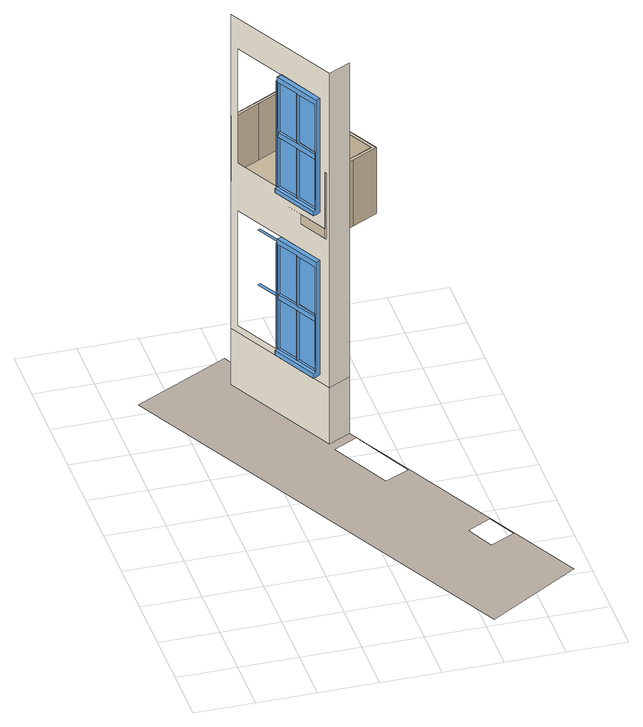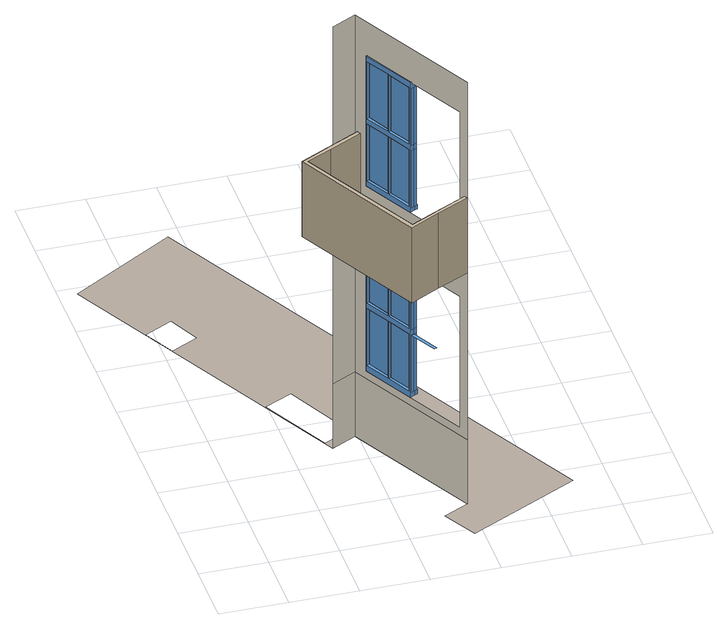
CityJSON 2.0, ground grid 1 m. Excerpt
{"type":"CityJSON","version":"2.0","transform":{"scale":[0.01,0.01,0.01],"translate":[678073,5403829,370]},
"CityObjects":{
"building1":{"type":"Building","attributes":{"dataAvailable":"NotSufficient","measuredHeight":15.62},"children":["building1-1"],"geometry":[{"type":"MultiSurface","lod":"3","boundaries":[[[0,1,2,3]],[[4,5,6,7]],[[8,9,10,11]],[[10,9,12,13]],[[14,15,8,11]],[[16,17,18,19]],[[18,17,20,21]],[[22,23,16,19]],[[24,23,25,26]],[[27,17,28,29]],[[30,31,32,33]],[[34,35,36,37]],[[36,31,30,37]],[[38,39,40,41]],[[42,43,44,45]],[[44,39,38,45]],[[0,3,46,47,48]],[[4,7,49,50,51]],[[2,1,52,53]],[[6,5,54,55]],[[3,2,53,56]],[[7,6,55,57]],[[58,12,9,59]],[[60,8,15,61]],[[62,20,17,27]],[[63,16,23,24]],[[64,65,35,34]],[[66,67,31,30]],[[33,32,68,69]],[[37,36,70,71]],[[72,73,43,42]],[[74,75,39,38]],[[41,40,76,77]],[[45,44,78,79]],[[80,36,35,81]],[[82,32,31,83]],[[84,44,43,85]],[[86,40,39,87]],[[1,0,34,64,88,89,90,52]],[[5,4,42,72,91,92,93,54]],[[48,0,34,37,30,33,69,94,95,96,97,89,90,98]],[[51,4,42,45,38,41,77,99,100,101,102,92,93,103]],[[69,66,104,94]],[[97,96,104,66,30,37,71,105]],[[77,74,106,99]],[[102,101,106,74,38,45,79,107]],[[88,105,71,64]],[[91,107,79,72]],[[108,109,110,111]],[[112,110,109,113],[114,115,116,117],[118,119,120,121]],[[31,32,68,67]],[[36,31,67,70]],[[35,36,70,65]],[[39,40,76,75]],[[44,39,75,78]],[[43,44,78,73]],[[71,70,65,64]],[[69,68,67,66]],[[79,78,73,72]],[[77,76,75,74]],[[122,65,64,88]],[[123,67,66,104]],[[124,73,72,91]],[[125,75,74,106]],[[70,126,105,71]],[[68,127,94,69]],[[78,128,107,79]],[[76,129,99,77]],[[88,122,126,105]],[[104,123,127,94]],[[91,124,128,107]],[[106,125,129,99]],[[130,68,32,82]],[[83,31,67,131]],[[132,70,36,80]],[[81,35,65,133]],[[134,76,40,86]],[[87,39,75,135]],[[136,78,44,84]],[[85,43,73,137]],[[48,98,121,47]],[[56,3,46,120]],[[51,103,117,50]],[[57,7,49,116]],[[123,126,70,67]],[[65,70,126,122]],[[68,127,123,67]],[[125,128,78,75]],[[73,78,128,124]],[[76,129,125,75]],[[94,127,138,95]],[[105,126,139,97]],[[96,140,123,104]],[[89,141,122,88]],[[99,129,142,100]],[[107,128,143,102]],[[101,144,125,106]],[[92,145,124,91]],[[133,65,70,132]],[[131,67,68,130]],[[137,73,78,136]],[[135,75,76,134]],[[146,127,123,147]],[[148,126,122,149]],[[150,129,125,151]],[[152,128,124,153]],[[108,111,154,155,156,157,158,159],[160,161,162,163],[164,165,166,167]],[[140,139,126,123]],[[138,140,123,127]],[[139,141,122,126]],[[144,143,128,125]],[[142,144,125,129]],[[143,145,124,128]],[[46,47,121,120],[82,83,131,130],[133,132,80,81],[168,169,148,149],[146,147,170,171]],[[49,50,117,116],[86,87,135,134],[137,136,84,85],[172,173,152,153],[150,151,174,175]],[[98,90,52,53,56,120,121]],[[103,93,54,55,57,116,117]],[[97,139,141,89]],[[95,138,140,96]],[[140,139,97,96]],[[102,143,145,92]],[[100,142,144,101]],[[144,143,102,101]],[[149,122,141,168]],[[171,138,127,146]],[[147,123,140,170]],[[169,139,126,148]],[[153,124,145,172]],[[175,142,129,150]],[[151,125,144,174]],[[173,143,128,152]],[[168,141,139,169]],[[170,140,138,171]],[[172,145,143,173]],[[174,144,142,175]],[[111,110,176,154]],[[112,177,176,110]]],"semantics":{"surfaces":[{"type":"Window","frameKlumMaterialClass":"Wood","frameKlumMaterialIndex":"L001","paneMaterialClass":"Glass","_cityeditor_layer":"Unclassified.LoD3"},{"type":"WallSurface"},{"type":"WallSurface","klumMaterialClass":"Plaster","klumMaterialIndex":"I202","materialUncertainty":"0.3"},{"type":"OuterCeilingSurface"}],"values":[0,0,0,0,0,0,0,0,0,0,0,0,0,0,0,0,0,0,0,0,0,0,0,0,0,0,0,0,0,0,0,0,0,0,0,0,0,0,0,0,0,0,0,0,0,0,0,0,1,2,0,0,0,0,0,0,0,0,0,0,0,0,0,0,0,0,0,0,0,0,0,0,0,0,0,0,0,0,0,0,0,0,0,0,0,0,0,0,0,0,0,0,0,0,0,0,0,0,0,0,0,0,0,0,0,0,3,0,0,0,0,0,0,0,0,0,0,0,0,0,0,0,0,0,0,0,0,0,0,0,0,0,0,0,0,1,2]}}]},
"building1-1":{"type":"BuildingInstallation","attributes":{"klumMaterialClass":"Plaster","klumMaterialIndex":"I202","materialUncertainty":"0.3","_cityeditor_layer":"Unclassified.LoD3","relationToConstruction":"outside"},"parents":["building1"],"geometry":[{"type":"MultiSurface","lod":"3","boundaries":[[[178,179,180,181]],[[181,180,182,183]],[[184,185,186,187,188]],[[189,190,191,192]],[[193,194,195,196]],[[197,184,188,198]],[[199,178,181,183,200,187,186,192,191,196,195,201]],[[200,202,188,187]],[[194,203,201,195]],[[185,189,192,186]],[[183,182,202,200]],[[203,197,198,199,201]],[[188,202,182,180,179,198]],[[199,198,179,178]],[[190,193,196,191]],[[189,185,184,197,203,194,193,190]]]}]}
},
"vertices":[
[246,636,510],[242,634,508],[242,634,501],[246,636,501],[246,636,205],[242,634,203],[242,634,195],[246,636,195],[249,640,613],[249,640,604],[245,638,604],[245,638,613],[249,640,510],[245,638,510],[245,638,707],[249,640,707],[249,640,308],[249,640,299],[245,638,299],[245,638,308],[249,640,205],[245,638,205],[245,638,402],[249,640,402],[253,642,402],[228,680,402],[232,682,402],[253,642,299],[228,680,299],[232,682,299],[247,634,613],[251,636,613],[251,636,707],[247,634,707],[247,634,510],[251,636,510],[251,636,604],[247,634,604],[247,634,308],[251,636,308],[251,636,402],[247,634,402],[247,634,205],[251,636,205],[251,636,299],[247,634,299],[254,640,501],[254,640,716],[246,636,716],[254,640,195],[254,640,411],[246,636,411],[282,556,508],[282,556,501],[282,556,203],[282,556,195],[286,558,501],[286,558,195],[253,642,510],[253,642,604],[253,642,613],[253,642,707],[253,642,205],[253,642,308],[266,598,510],[270,600,510],[266,598,613],[270,600,613],[270,600,707],[266,598,707],[270,600,604],[266,598,604],[266,598,205],[270,600,205],[266,598,308],[270,600,308],[270,600,402],[266,598,402],[270,600,299],[266,598,299],[255,638,604],[255,638,510],[255,638,707],[255,638,613],[255,638,299],[255,638,205],[255,638,402],[255,638,308],[267,596,510],[285,560,510],[286,558,510],[267,596,205],[285,560,205],[286,558,205],[267,596,707],[285,560,707],[285,560,613],[285,560,604],[286,558,716],[267,596,402],[285,560,402],[285,560,308],[285,560,299],[286,558,411],[267,596,613],[267,596,604],[267,596,308],[267,596,299],[202,740,76],[202,740,182],[304,543,182],[304,543,76],[304,543,773],[202,740,773],[209,726,411],[209,726,195],[294,562,195],[294,562,411],[209,726,716],[209,726,501],[294,562,501],[294,562,716],[271,598,510],[271,598,613],[271,598,205],[271,598,308],[271,598,604],[271,598,707],[271,598,299],[271,598,402],[273,602,707],[273,602,613],[273,602,604],[273,602,510],[273,602,402],[273,602,308],[273,602,299],[273,602,205],[289,562,707],[289,562,604],[289,562,613],[289,562,510],[289,562,402],[289,562,299],[289,562,308],[289,562,205],[274,600,707],[274,600,613],[274,600,604],[274,600,510],[274,600,402],[274,600,308],[274,600,299],[274,600,205],[341,562,76],[573,113,76],[417,16,76],[49,726,76],[212,811,76],[239,759,76],[401,442,76],[348,547,76],[308,527,76],[360,422,76],[510,232,76],[486,279,76],[446,258,76],[469,211,76],[293,564,510],[293,564,604],[293,564,613],[293,564,707],[293,564,205],[293,564,299],[293,564,308],[293,564,402],[341,562,182],[341,562,773],
[253,760,582],[253,760,476],[291,780,476],[291,780,582],[386,597,476],[386,597,582],[299,552,458],[302,547,458],[302,547,582],[299,552,582],[299,552,476],[351,572,458],[394,595,458],[394,595,582],[351,572,582],[294,788,458],[251,765,458],[251,765,582],[294,788,582],[205,735,458],[205,735,476],[205,735,582],[348,578,582],[202,740,582],[348,578,476],[202,740,458]
]}
